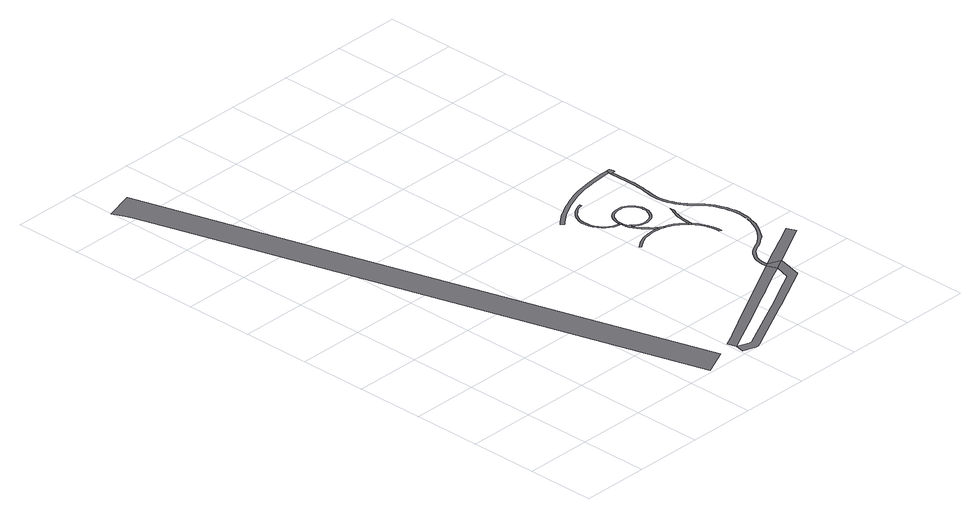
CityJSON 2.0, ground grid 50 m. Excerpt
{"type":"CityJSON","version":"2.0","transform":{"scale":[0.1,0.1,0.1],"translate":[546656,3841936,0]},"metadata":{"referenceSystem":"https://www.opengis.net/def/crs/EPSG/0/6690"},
"CityObjects":{
"road1":{"type":"Road","attributes":{"function":"3","RoadStructureAttribute.sectionType":"7"},"geometry":[{"type":"MultiSurface","lod":"1","boundaries":[[[0,1,2,3,4,5,6,7,8,9]]]}]},
"road2":{"type":"Road","attributes":{"RoadStructureAttribute.sectionType":"1"},"geometry":[{"type":"MultiSurface","lod":"1","boundaries":[[[10,11,12,13,14,15,16,17,18,19,20,21,22,23,24,25,26,27,28,29]]]}]},
"road3":{"type":"Road","geometry":[{"type":"MultiSurface","lod":"1","boundaries":[[[30,31,32,33,34,35,36,37,38,39,40,29,41,42,43,44,45,46,47,48,19,49]]]}]},
"road4":{"type":"Road","attributes":{"RoadStructureAttribute.sectionType":"1"},"geometry":[{"type":"MultiSurface","lod":"1","boundaries":[[[50,51,52,53,54,55,56,57,58,59,60,61,62,63,64,65,66,67,68,69,70,71,72,73]]]}]},
"road5":{"type":"Road","attributes":{"RoadStructureAttribute.sectionType":"1"},"geometry":[{"type":"MultiSurface","lod":"1","boundaries":[[[74,75,76,77,78,79,80,81,82,83,84,85,86,87,88,89,90,91,92,93,94,95,96,97,98,99,100,101,102,103,104,105,106,107,108,109,110,111,112,113,114,115,116,117]]]}]},
"road6":{"type":"Road","geometry":[{"type":"MultiSurface","lod":"1","boundaries":[[[118,10,29,40]]]}]},
"road7":{"type":"Road","attributes":{"RoadStructureAttribute.sectionType":"1"},"geometry":[{"type":"MultiSurface","lod":"1","boundaries":[[[119,120,116,121,122,123]]]}]},
"road8":{"type":"Road","geometry":[{"type":"MultiSurface","lod":"1","boundaries":[[[124,123,122,125,126,127,128]]]}]},
"road9":{"type":"Road","geometry":[{"type":"MultiSurface","lod":"1","boundaries":[[[129,117,116,120]]]}]},
"road10":{"type":"Road","attributes":{"RoadStructureAttribute.sectionType":"1"},"geometry":[{"type":"MultiSurface","lod":"1","boundaries":[[[130,131,132,133,134,135,127,126,136,137,138,139,140,141,73,142]]]}]},
"road11":{"type":"Road","geometry":[{"type":"MultiSurface","lod":"1","boundaries":[[[142,73,72,143,144]]]}]},
"road12":{"type":"Road","attributes":{"RoadStructureAttribute.sectionType":"1"},"geometry":[{"type":"MultiSurface","lod":"1","boundaries":[[[145,146,147,148,149,150,151,152,153,154,155,156,157,158,159,160,161,162,163,164,165,166,167,168,169,170,171,172,173,174,175,176,177,178,179,180,181,182,117,129,183,184,185,186,187,188,189,190,191,192,193,194,195,196,197,198,199,200,201,202,203,204,205,206,207,208,209,210,211,212,213,214,215,216,217,218,219,128,127]]]}]},
"road13":{"type":"Road","attributes":{"RoadStructureAttribute.sectionType":"1"},"geometry":[{"type":"MultiSurface","lod":"1","boundaries":[[[220,221,222,223,224,225,226,144,143,227,228,229,230,231,232,233,234,235]]]}]},
"road14":{"type":"Road","attributes":{"RoadStructureAttribute.sectionType":"1"},"geometry":[{"type":"MultiSurface","lod":"1","boundaries":[[[236,237,238,239,240,241,242,243,244,245,246,247,248,249,250,251,252,253,254,255,256,257,258,259,260,261,262,263,264,265,266,267,268,269,270,271,272,273,274,275,276,277,278,279,280,281,282,283,284,285,286,287,288,289,290,291]]]}]},
"road15":{"type":"Road","attributes":{"RoadStructureAttribute.sectionType":"1"},"geometry":[{"type":"MultiSurface","lod":"1","boundaries":[[[292,293,294,295,296,297,298,299,300,301,302,303,304,305,306,307,308,309,310,311,312,313,314,315,316,317,318,10,118,319,320,321,322,323,324,325,326,327,328,329,330,331,332,333,334,335,336,337,338,339,340,341,342,343,344]]]}]},
"road16":{"type":"Road","geometry":[{"type":"MultiSurface","lod":"1","boundaries":[[[235,234,345,346,347]]]}]},
"road17":{"type":"Road","attributes":{"RoadStructureAttribute.sectionType":"1"},"geometry":[{"type":"MultiSurface","lod":"1","boundaries":[[[348,349,350,351,352,353,118,40,354,355,356,357,358]]]}]},
"road18":{"type":"Road","attributes":{"RoadStructureAttribute.sectionType":"1"},"geometry":[{"type":"MultiSurface","lod":"1","boundaries":[[[359,360,361,362,363,364,365,366,367,368,369,370,371,372,373,374,375,376,346,345]]]}]},
"road19":{"type":"Road","attributes":{"RoadStructureAttribute.sectionType":"1"},"geometry":[{"type":"MultiSurface","lod":"1","boundaries":[[[377,378,379,380,381,382,383,384,385,386,387,388,235,347]]]}]},
"road20":{"type":"Road","attributes":{"RoadStructureAttribute.sectionType":"1"},"geometry":[{"type":"MultiSurface","lod":"1","boundaries":[[[389,390,391,392,393,394,395,396,397,398,399,400,401,402,403,404,405,406,407,408,409,410,411,412,413,414,415,416,417,418,419,420,421,422,423,424,425,426,427,428,429,430,431,432,433,434,435,436,437,438,439,440,441,442,443,444,445,446,447,448,449,450,451,452,453,454,455,456,457,458,459,460,461,462,463,464,465,466,467,468,469,470,471]]]}]},
"road21":{"type":"Road","geometry":[{"type":"MultiSurface","lod":"1","boundaries":[[[472,291,290,389,471,473,474]]]}]}
},
"vertices":[
[680,2612,0],[488,3282,0],[219,4226,0],[2,4164,0],[42,4072,0],[63,4014,0],[297,3197,0],[465,2610,0],[1206,23,0],[1400,111,0],
[2402,647,0],[2171,522,0],[2070,467,0],[2038,450,0],[1992,424,0],[1894,371,0],[1625,220,0],[1619,217,0],[1518,165,0],[1540,100,0],[1661,165,0],[1861,272,0],[1868,276,0],[2022,358,0],[2090,395,0],[2160,432,0],[2191,449,0],[2218,463,0],[2346,532,0],[2431,576,0],
[1619,5,0],[1637,5,0],[1661,15,0],[1748,60,0],[2064,221,0],[2092,235,0],[2129,254,0],[2134,257,0],[2240,313,0],[2470,435,0],[2518,622,0],[2395,457,0],[2225,368,0],[2114,308,0],[2067,284,0],[2036,268,0],[1893,195,0],[1647,70,0],[1629,70,0],[1525,37,0],
[2255,1475,0],[2224,1477,0],[2223,1477,0],[2183,1475,0],[2168,1473,0],[2127,1465,0],[2112,1460,0],[2081,1446,0],[2071,1440,0],[2036,1418,0],[2017,1403,0],[2027,1391,0],[2045,1406,0],[2078,1428,0],[2088,1433,0],[2118,1446,0],[2131,1450,0],[2171,1458,0],[2184,1460,0],[2221,1462,0],[2223,1462,0],[2253,1460,0],[2270,1457,0],[2266,1473,0],
[2114,1698,0],[2095,1705,0],[2071,1719,0],[2051,1734,0],[2035,1751,0],[2023,1769,0],[2009,1797,0],[2001,1824,0],[1997,1849,0],[1996,1872,0],[1999,1893,0],[2004,1911,0],[2013,1932,0],[2023,1949,0],[2040,1970,0],[2062,1989,0],[2066,1992,0],[2079,2001,0],[2100,2012,0],[2119,2019,0],[2139,2023,0],[2135,2038,0],[2115,2033,0],[2094,2026,0],[2071,2014,0],[2058,2005,0],[2052,2001,0],[2029,1980,0],[2011,1958,0],[2000,1939,0],[1990,1916,0],[1984,1896,0],[1981,1873,0],[1982,1848,0],[1986,1821,0],[1995,1791,0],[2010,1761,0],[2023,1741,0],[2041,1723,0],[2063,1706,0],[2088,1692,0],[2110,1684,0],[2139,1678,0],[2138,1694,0],
[2422,658,0],
[2159,1652,0],[2154,1679,0],[2144,1646,0],[2145,1641,0],[2160,1645,0],
[2174,1633,0],[2152,1617,0],[2157,1607,0],[2170,1615,0],[2181,1626,0],
[2152,1700,0],
[2262,1494,0],[2241,1513,0],[2232,1523,0],[2203,1556,0],[2188,1577,0],[2176,1599,0],[2162,1593,0],[2175,1569,0],[2191,1547,0],[2229,1504,0],[2230,1503,0],[2253,1482,0],[2272,1487,0],
[2307,1446,0],[2310,1461,0],
[2191,1597,0],[2210,1586,0],[2228,1579,0],[2242,1576,0],[2254,1574,0],[2278,1573,0],[2296,1576,0],[2316,1582,0],[2320,1584,0],[2332,1590,0],[2347,1602,0],[2362,1617,0],[2376,1637,0],[2383,1652,0],[2389,1669,0],[2391,1688,0],[2391,1707,0],[2391,1709,0],[2388,1731,0],[2381,1754,0],[2372,1770,0],[2361,1784,0],[2340,1803,0],[2321,1815,0],[2301,1823,0],[2277,1827,0],[2270,1827,0],[2253,1826,0],[2227,1822,0],[2210,1816,0],[2193,1808,0],[2192,1807,0],[2178,1796,0],[2165,1781,0],[2154,1764,0],[2145,1744,0],[2140,1723,0],[2137,1701,0],[2154,1720,0],[2160,1739,0],[2167,1757,0],[2177,1772,0],[2189,1785,0],[2200,1794,0],[2201,1795,0],[2216,1803,0],[2231,1808,0],[2254,1811,0],[2269,1812,0],[2276,1812,0],[2297,1809,0],[2314,1802,0],[2331,1791,0],[2350,1774,0],[2360,1761,0],[2367,1748,0],[2373,1728,0],[2376,1708,0],[2376,1706,0],[2376,1689,0],[2374,1672,0],[2369,1658,0],[2363,1645,0],[2350,1627,0],[2337,1613,0],[2324,1603,0],[2313,1597,0],[2311,1596,0],[2293,1591,0],[2277,1588,0],[2255,1589,0],[2245,1591,0],[2232,1593,0],[2216,1599,0],[2200,1609,0],
[2440,1382,0],[2404,1413,0],[2399,1416,0],[2375,1435,0],[2363,1442,0],[2343,1450,0],[2322,1457,0],[2318,1443,0],[2338,1436,0],[2357,1428,0],[2367,1422,0],[2395,1401,0],[2415,1383,0],[2429,1371,0],[2437,1362,0],[2446,1375,0],
[2540,2201,0],[2513,2200,0],[2490,2198,0],[2466,2197,0],[2449,2195,0],[2393,2189,0],[2377,2187,0],[2344,2181,0],[2315,2177,0],[2286,2172,0],[2285,2171,0],[2252,2164,0],[2223,2156,0],[2199,2148,0],[2173,2139,0],[2147,2129,0],[2118,2118,0],[2092,2105,0],[2068,2094,0],[2040,2079,0],[2019,2068,0],[2016,2066,0],[1998,2056,0],[1971,2041,0],[1947,2023,0],[1921,2003,0],[1892,1980,0],[1876,1965,0],[1895,1945,0],[1910,1959,0],[1939,1981,0],[1964,2001,0],[1986,2018,0],[2011,2031,0],[2032,2043,0],[2054,2054,0],[2081,2069,0],[2104,2080,0],[2130,2092,0],[2157,2103,0],[2183,2113,0],[2208,2122,0],[2231,2129,0],[2259,2137,0],[2284,2142,0],[2291,2144,0],[2320,2149,0],[2348,2154,0],[2381,2159,0],[2398,2162,0],[2454,2168,0],[2492,2170,0],[2515,2172,0],[2541,2173,0],[2555,2173,0],[2565,2201,0],
[2742,1132,0],[2738,1120,0],[2729,1091,0],[2720,1064,0],[2707,1039,0],[2692,1013,0],[2676,988,0],[2665,974,0],[2653,962,0],[2647,953,0],[2636,942,0],[2629,934,0],[2628,932,0],[2616,921,0],[2608,914,0],[2585,896,0],[2563,882,0],[2542,872,0],[2518,861,0],[2494,847,0],[2472,832,0],[2452,812,0],[2434,789,0],[2419,763,0],[2407,732,0],[2402,705,0],[2401,685,0],[2421,685,0],[2422,703,0],[2426,726,0],[2437,754,0],[2450,778,0],[2467,798,0],[2484,817,0],[2504,830,0],[2527,843,0],[2550,854,0],[2573,865,0],[2596,880,0],[2620,898,0],[2637,908,0],[2640,911,0],[2647,916,0],[2658,931,0],[2669,946,0],[2675,954,0],[2692,977,0],[2709,1002,0],[2725,1029,0],[2738,1056,0],[2748,1085,0],[2757,1114,0],[2760,1123,0],
[2449,1351,0],[2460,1361,0],[2461,1373,0],
[2829,873,0],[2695,800,0],[2641,774,0],[2592,748,0],[2512,707,0],[2430,662,0],[2533,629,0],[2655,695,0],[2711,724,0],[2742,741,0],[2855,803,0],
[2466,1327,0],[2471,1320,0],[2483,1295,0],[2497,1261,0],[2500,1252,0],[2507,1223,0],[2511,1189,0],[2512,1181,0],[2512,1162,0],[2523,1157,0],[2527,1155,0],[2526,1190,0],[2522,1226,0],[2515,1256,0],[2511,1266,0],[2497,1302,0],[2484,1327,0],[2478,1336,0],
[2469,1450,0],[2470,1456,0],[2474,1475,0],[2483,1501,0],[2486,1511,0],[2505,1556,0],[2500,1584,0],[2474,1521,0],[2468,1507,0],[2459,1479,0],[2458,1470,0],[2454,1452,0],
[2554,2158,0],[2554,2128,0],[2554,2099,0],[2555,2064,0],[2555,2025,0],[2556,2000,0],[2556,1976,0],[2555,1945,0],[2552,1915,0],[2549,1886,0],[2546,1861,0],[2541,1833,0],[2536,1806,0],[2532,1779,0],[2531,1753,0],[2531,1733,0],[2531,1726,0],[2532,1714,0],[2534,1701,0],[2538,1673,0],[2546,1648,0],[2546,1646,0],[2555,1624,0],[2566,1600,0],[2577,1575,0],[2592,1549,0],[2606,1532,0],[2630,1505,0],[2657,1474,0],[2677,1449,0],[2696,1422,0],[2710,1396,0],[2722,1369,0],[2731,1340,0],[2738,1320,0],[2745,1292,0],[2745,1291,0],[2750,1265,0],[2753,1236,0],[2752,1205,0],[2750,1174,0],[2746,1149,0],[2764,1137,0],[2766,1145,0],[2770,1172,0],[2772,1204,0],[2773,1237,0],[2769,1268,0],[2769,1270,0],[2764,1296,0],[2757,1326,0],[2750,1346,0],[2741,1376,0],[2728,1405,0],[2713,1432,0],[2694,1460,0],[2672,1488,0],[2645,1518,0],[2621,1545,0],[2608,1561,0],[2595,1584,0],[2584,1609,0],[2573,1632,0],[2564,1654,0],[2558,1677,0],[2553,1704,0],[2552,1715,0],[2551,1727,0],[2551,1752,0],[2552,1777,0],[2556,1802,0],[2561,1830,0],[2566,1858,0],[2569,1884,0],[2571,1913,0],[2575,1943,0],[2576,1976,0],[2576,2000,0],[2575,2026,0],[2575,2064,0],[2574,2099,0],[2574,2128,0],[2573,2157,0],
[2591,2204,0],[2595,2159,0],[2595,2174,0]
]}
